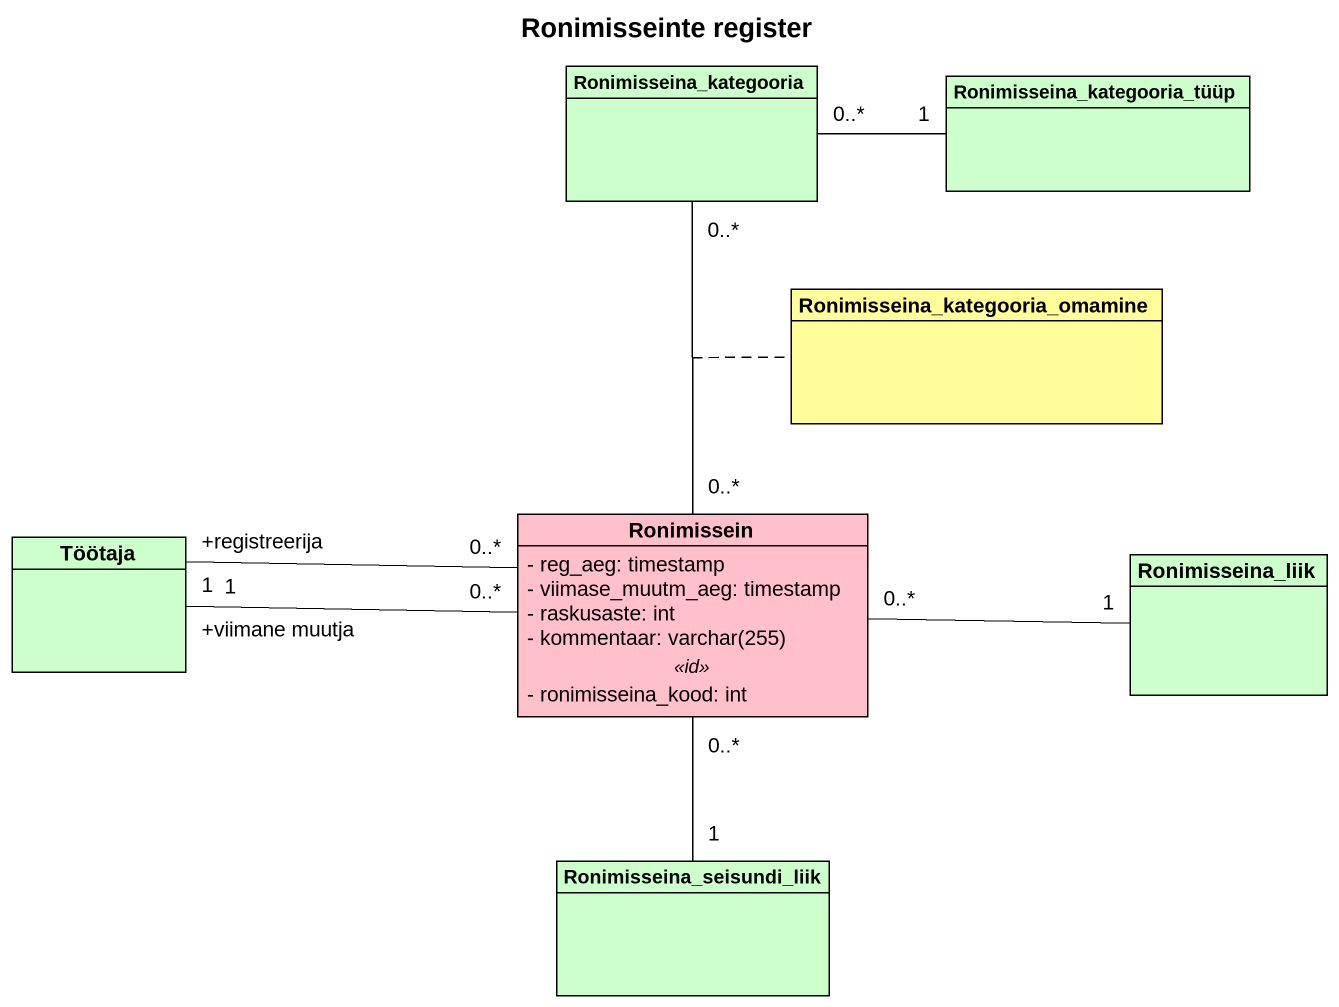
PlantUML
@startuml
title Ronimisseinte register
hide circle
hide empty members
skinparam classAttributeIconSize 0
class Ronimisseina_kategooria #CCFFCC
class Ronimisseina_kategooria_tüüp #CCFFCC
class "Ronimisseina_kategooria_omamine" as Ronimisseina_kategooria_2 #FFFE99
class Töötaja #CCFFCC
class Ronimissein #FFC0CB {
  - reg_aeg: timestamp
  - viimase_muutm_aeg: timestamp
  - raskusaste: int
  {field} - kommentaar: varchar(255)
  .. <<id>> ..
  - ronimisseina_kood: int
}
class Ronimisseina_liik #CCFFCC
class Ronimisseina_seisundi_liik #CCFFCC
Ronimisseina_kategooria_tüüp "1" -left- "0..*" Ronimisseina_kategooria
Töötaja "+registreerija\n1" -right- "0..*" Ronimissein
Töötaja "+viimane muutja\n1" -right- "0..*" Ronimissein
Ronimissein "0..*" -up- "0..*" Ronimisseina_kategooria
(Ronimissein, Ronimisseina_kategooria) .. Ronimisseina_kategooria_2
Ronimissein "0..*" -- "1" Ronimisseina_seisundi_liik
Ronimisseina_liik "1" -left- "0..*" Ronimissein
@enduml
